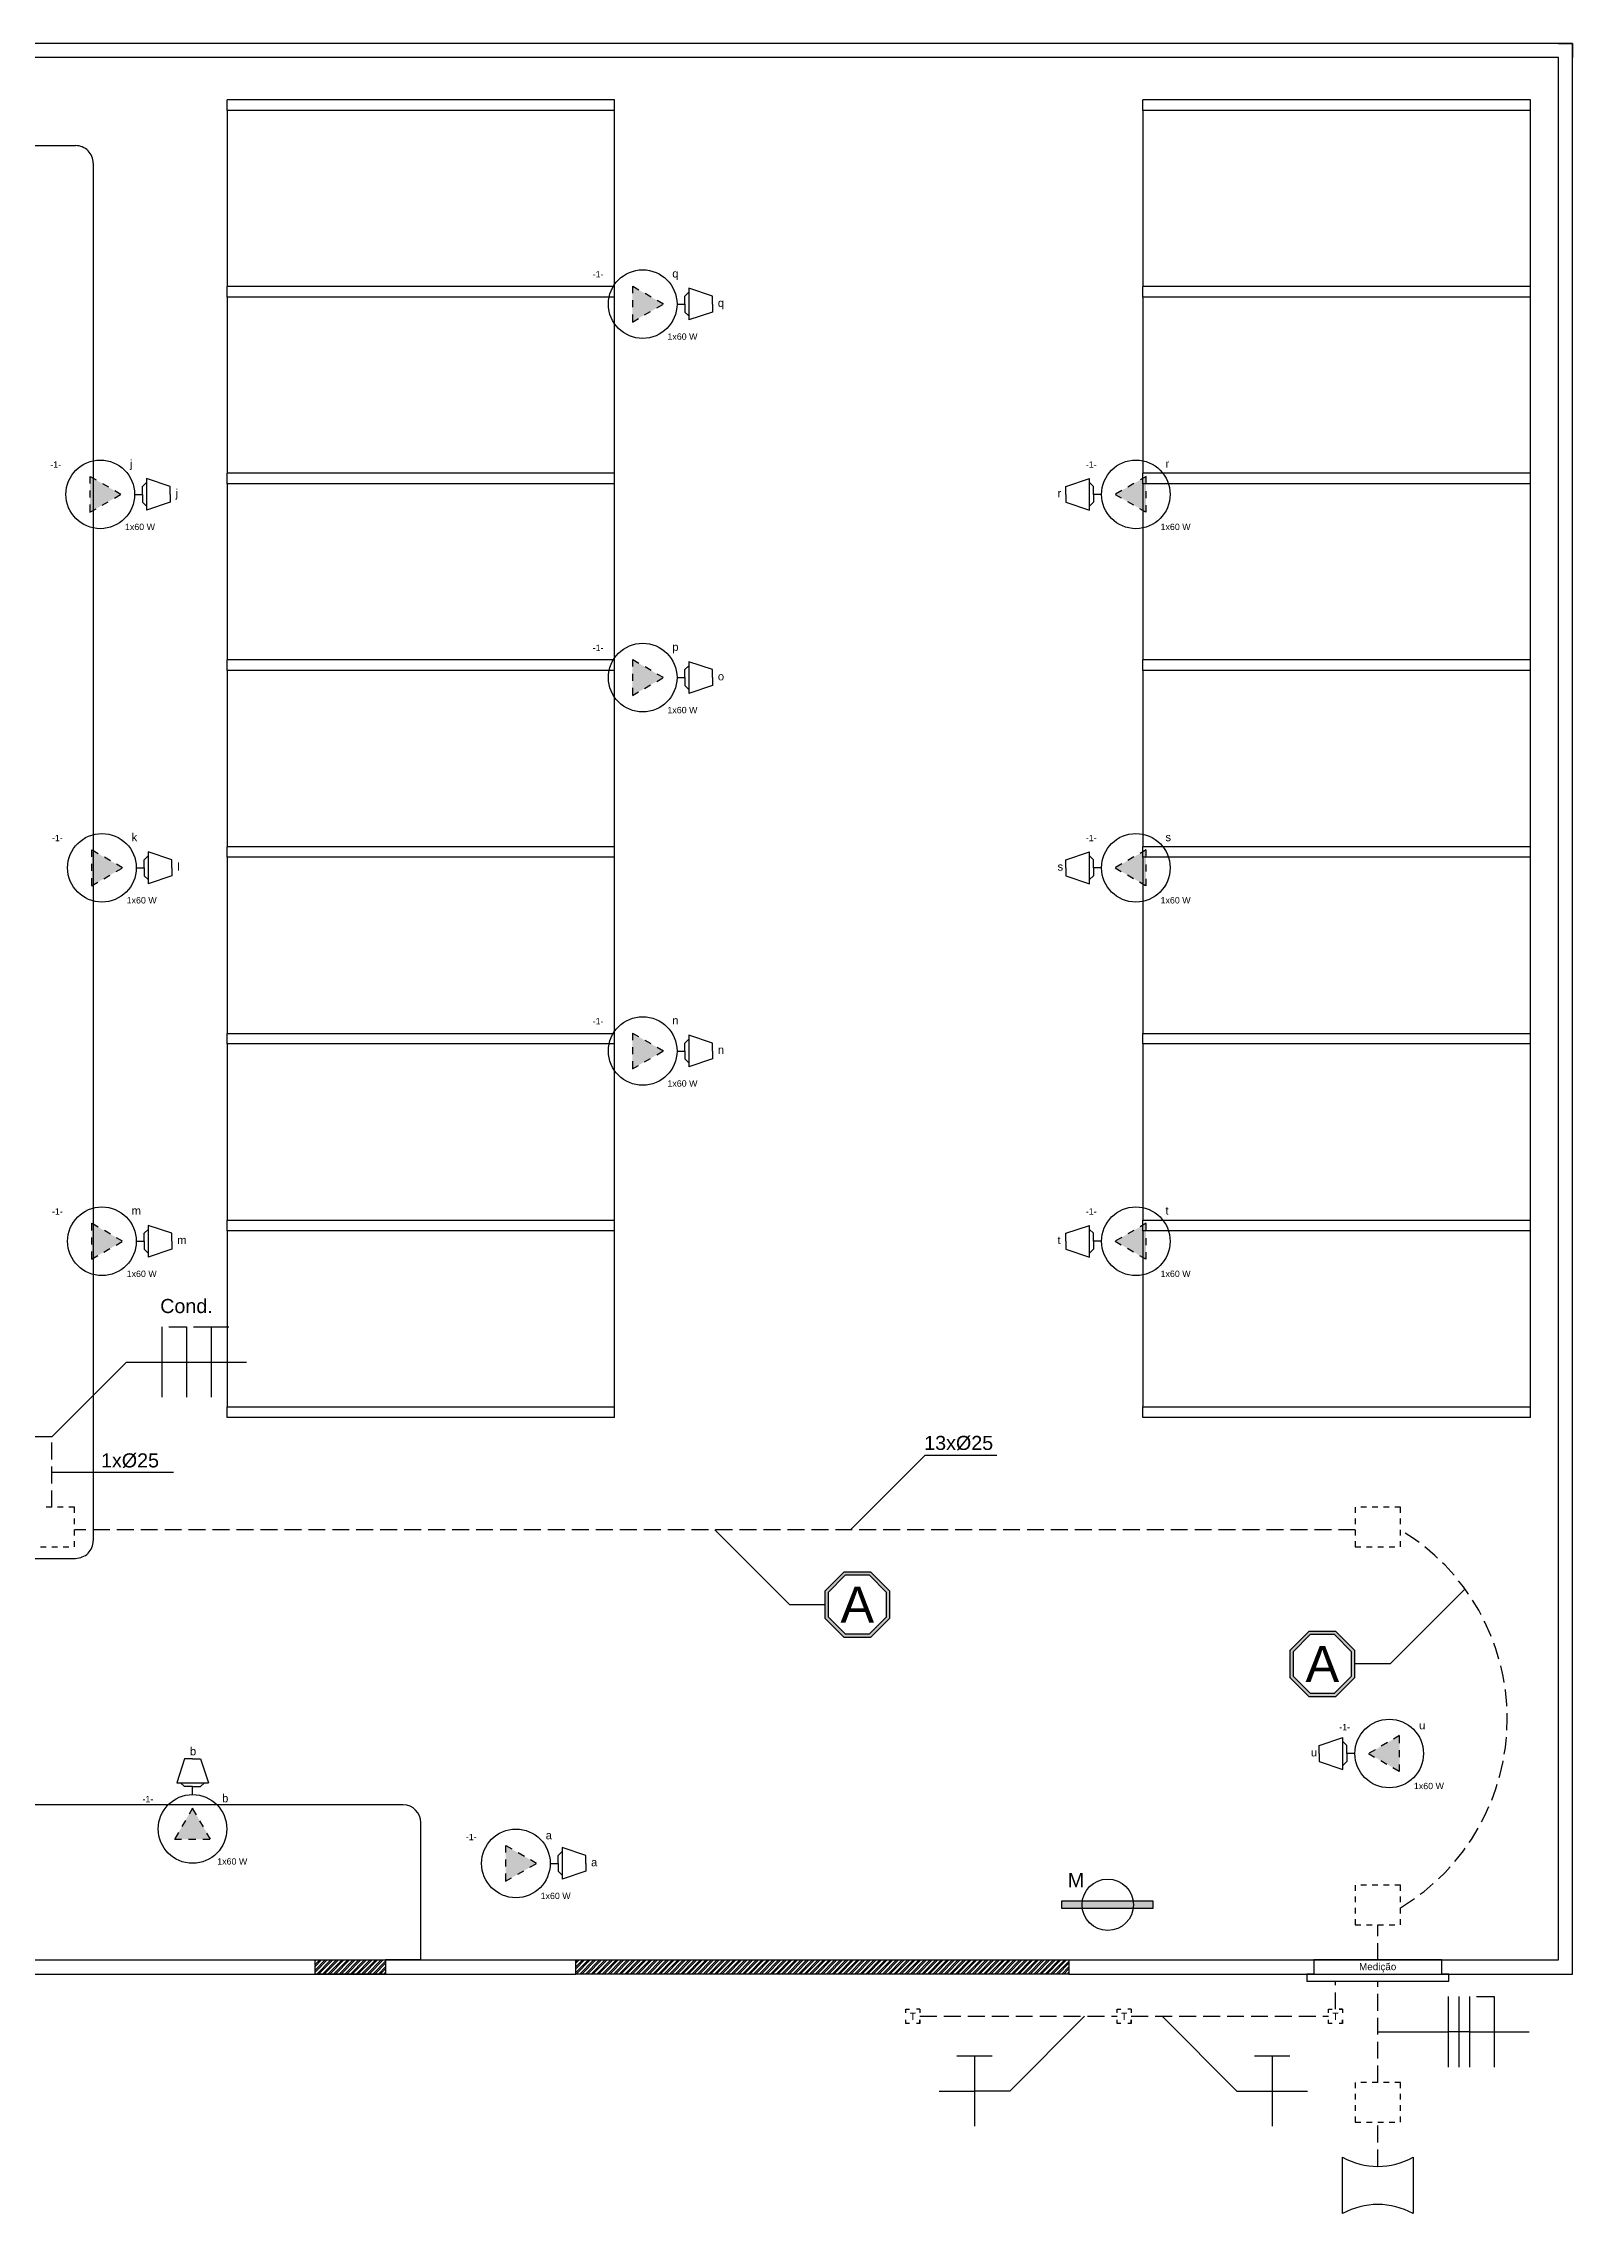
# Model space of a CAD drawing. Header units: millimetres. Extents: x 0.1 to 99.4, y -4.1 to 27.4.
# Drawn here: x 19.85 to 41.56, y -3.45 to 27.35 of the extents above; entities that cross this region are included whole.
import ezdxf
from ezdxf.enums import TextEntityAlignment as Align

# ---------------------------------------------------------------- set-up
doc = ezdxf.new("R2010")
doc.units = ezdxf.units.MM
doc.header["$LTSCALE"] = 0.2
for name, pattern in [('ACAD_ISO02W100', [15, 12, -3]), ('CONTINU', [0]), ('DASH2', [0.75, 0.5, -0.25]), ('JIS_02_0.7', [1.35, 0.75, -0.6])]:
    doc.linetypes.add(name, pattern=pattern)
doc.layers.add('Circuitos_AreaExterna', color=7, linetype='Continuous', true_color=0x000000)
for name, color, linetype in [('Eletrodutos_AreaExterna', 172, 'Continuous'), ('Eletrodutos_MediçãoEntrada', 6, 'JIS_02_0.7'), ('Predio_AreaExterna', 255, 'Continuous'), ('Simbolos_AreaExterna', 1, 'DASH2')]:
    doc.layers.add(name, color=color, linetype=linetype)
doc.styles.add('Cota', font='arial.ttf')
doc.styles.get("Standard").update_dxf_attribs({"font": 'arial.ttf'})

msp = doc.modelspace()

# ---------------------------------------------------------------- hatches: boundary and pattern name
at = {"layer": 'Circuitos_AreaExterna', "ltscale": 0.1}
h = msp.add_hatch(color=1, dxfattribs=at)
h.dxf.hatch_style = 1
h.paths.add_polyline_path([(31.214, 5.659), (30.943, 5.388), (30.943, 5.005), (31.214, 4.735), (31.597, 4.735), (31.867, 5.005), (31.867, 5.388), (31.597, 5.659)])
h.paths.add_polyline_path([(31.233, 4.781), (31.578, 4.781), (31.821, 5.025), (31.821, 5.369), (31.578, 5.613), (31.233, 5.613), (30.99, 5.369), (30.99, 5.025)], flags=16)
h.paths.add_polyline_path([(31.038, 4.813), (31.773, 4.813), (31.773, 5.581), (31.038, 5.581)], flags=24)
h = msp.add_hatch(color=1, dxfattribs=at)
h.dxf.hatch_style = 1
h.paths.add_polyline_path([(37.815, 4.816), (37.545, 4.545), (37.545, 4.163), (37.815, 3.892), (38.198, 3.892), (38.468, 4.163), (38.468, 4.545), (38.198, 4.816)])
h.paths.add_polyline_path([(37.834, 3.938), (38.179, 3.938), (38.422, 4.182), (38.422, 4.526), (38.179, 4.77), (37.834, 4.77), (37.591, 4.526), (37.591, 4.182)], flags=16)
h.paths.add_polyline_path([(37.639, 3.97), (38.374, 3.97), (38.374, 4.738), (37.639, 4.738)], flags=24)
at = {"layer": 'Predio_AreaExterna'}
h = msp.add_hatch(dxfattribs=at)
h.set_pattern_fill('ANSI32', color=256, scale=0.15)
h.set_pattern_definition([(45, (-179717.061365, -9195968.385664), (-0.03977475644174, 0.03977475644174), []), (45, (-179717.03485, -9195968.385664), (-0.03977475644174, 0.03977475644174), [])])
h.paths.add_polyline_path([(24.709, 0.153), (23.708, 0.153), (23.708, -0.047), (24.709, -0.047)])
h = msp.add_hatch(dxfattribs=at)
h.set_pattern_fill('ANSI32', color=256, scale=0.15)
h.set_pattern_definition([(45, (-179717.861365, -9195968.38567), (-0.03977475644174, 0.03977475644174), []), (45, (-179717.83485, -9195968.38567), (-0.03977475644174, 0.03977475644174), [])])
h.paths.add_polyline_path([(27.409, 0.153), (27.409, -0.047), (34.409, -0.047), (34.409, 0.153)])
at = {"layer": 'Simbolos_AreaExterna'}
h = msp.add_hatch(color=256, dxfattribs=at)
h.dxf.hatch_style = 1
h.paths.add_polyline_path([(28.652, 23.653), (28.212, 23.908), (28.212, 23.399)])
h = msp.add_hatch(color=256, dxfattribs=at)
h.dxf.hatch_style = 1
h.paths.add_polyline_path([(20.953, 20.953), (20.513, 21.208), (20.513, 20.699)])
h = msp.add_hatch(color=256, dxfattribs=at)
h.dxf.hatch_style = 1
h.paths.add_polyline_path([(35.065, 20.953), (35.505, 20.699), (35.505, 21.208)])
h = msp.add_hatch(color=256, dxfattribs=at)
h.dxf.hatch_style = 1
h.paths.add_polyline_path([(28.652, 18.353), (28.212, 18.608), (28.212, 18.099)])
h = msp.add_hatch(color=256, dxfattribs=at)
h.dxf.hatch_style = 1
h.paths.add_polyline_path([(20.977, 15.653), (20.537, 15.908), (20.537, 15.399)])
h = msp.add_hatch(color=256, dxfattribs=at)
h.dxf.hatch_style = 1
h.paths.add_polyline_path([(35.065, 15.653), (35.505, 15.399), (35.505, 15.908)])
h = msp.add_hatch(color=256, dxfattribs=at)
h.dxf.hatch_style = 1
h.paths.add_polyline_path([(28.652, 13.053), (28.212, 13.308), (28.212, 12.799)])
h = msp.add_hatch(color=256, dxfattribs=at)
h.dxf.hatch_style = 1
h.paths.add_polyline_path([(20.977, 10.353), (20.537, 10.608), (20.537, 10.099)])
h = msp.add_hatch(color=256, dxfattribs=at)
h.dxf.hatch_style = 1
h.paths.add_polyline_path([(35.065, 10.353), (35.505, 10.099), (35.505, 10.608)])
h = msp.add_hatch(color=256, dxfattribs=at)
h.dxf.hatch_style = 1
h.paths.add_polyline_path([(38.662, 3.083), (39.102, 2.829), (39.102, 3.338)])
h = msp.add_hatch(color=256, dxfattribs=at)
h.dxf.hatch_style = 1
h.paths.add_polyline_path([(21.969, 2.307), (21.714, 1.867), (22.223, 1.867)])
h = msp.add_hatch(color=256, dxfattribs=at)
h.dxf.hatch_style = 1
h.paths.add_polyline_path([(26.852, 1.523), (26.412, 1.778), (26.412, 1.269)])
at = {"layer": 'Simbolos_AreaExterna', "linetype": 'CONTINU'}
h = msp.add_hatch(color=256, dxfattribs=at)
h.dxf.hatch_style = 1
h.paths.add_polyline_path([(35.606, 0.886), (35.606, 0.986), (35.321, 0.986, -0.034339), (35.325, 0.936, -0.034339), (35.321, 0.886)])
h.paths.add_polyline_path([(35.321, 0.886, 0.034339), (35.325, 0.936, 0.034339), (35.321, 0.986), (34.598, 0.986, 0.034339), (34.594, 0.936, 0.034339), (34.598, 0.886), (34.96, 0.886)])
h.paths.add_polyline_path([(34.96, 0.886), (35.606, 0.886), (35.606, 0.986), (34.306, 0.986), (34.306, 0.886)])
h = msp.add_hatch(color=256, dxfattribs=at)
h.dxf.hatch_style = 1
h.paths.add_polyline_path([(34.598, 0.986, 0.034339), (34.594, 0.936, 0.034339), (34.598, 0.886), (34.96, 0.886), (35.321, 0.886, 0.034339), (35.325, 0.936, 0.034339), (35.321, 0.986)])
h.paths.add_polyline_path([(35.321, 0.986, -0.034339), (35.325, 0.936, -0.034339), (35.321, 0.886), (35.606, 0.886), (35.606, 0.986)])

# ---------------------------------------------------------------- linework, layer by layer
at = {"layer": 'Circuitos_AreaExterna', "ltscale": 0.1}
for p, q in [((21.533, 9.138), (21.533, 8.138)), ((22.233, 9.138), (22.483, 9.138)), ((19.972, 7.577), (21.033, 8.638)), ((21.033, 8.638), (21.533, 8.638)), ((21.533, 8.638), (21.883, 8.638)), ((21.883, 8.638), (22.233, 8.638)), ((22.233, 8.638), (22.733, 8.638)), ((31.308, 6.257), (32.368, 7.318)), ((32.368, 7.318), (33.386, 7.318)), ((19.972, 7.077), (21.7, 7.077)), ((29.383, 6.257), (30.443, 5.197)), ((40.029, 5.415), (38.968, 4.354)), ((30.443, 5.197), (30.943, 5.197)), ((38.968, 4.354), (38.468, 4.354)), ((39.794, -0.367), (39.794, -1.367)), ((39.944, -0.367), (39.944, -1.367)), ((40.094, -0.367), (40.094, -1.367)), ((34.628, -0.647), (33.568, -1.707)), ((35.733, -0.647), (36.794, -1.707)), ((38.794, -0.867), (39.794, -0.867)), ((39.944, -0.867), (39.794, -0.867)), ((40.094, -0.867), (39.944, -0.867)), ((40.094, -0.867), (40.444, -0.867)), ((40.444, -0.867), (40.944, -0.867)), ((33.068, -1.207), (33.318, -1.207)), ((37.294, -1.207), (37.544, -1.207)), ((32.568, -1.707), (33.068, -1.707)), ((33.568, -1.707), (33.068, -1.707)), ((36.794, -1.707), (37.294, -1.707)), ((37.294, -1.707), (37.794, -1.707))]:
    msp.add_line(p, q, dxfattribs=at)
for points in [[(21.633, 9.138), (21.883, 9.138), (21.883, 8.138)], [(21.983, 9.138), (22.233, 9.138), (22.233, 8.138)], [(40.194, -0.367), (40.444, -0.367), (40.444, -1.367)], [(32.818, -1.207), (33.068, -1.207), (33.068, -2.207)], [(37.044, -1.207), (37.294, -1.207), (37.294, -2.207)]]:
    msp.add_lwpolyline(points, dxfattribs=at)
for points in [[(31.214, 4.735), (31.597, 4.735), (31.867, 5.005), (31.867, 5.388), (31.597, 5.659), (31.214, 5.659), (30.943, 5.388), (30.943, 5.005)], [(31.233, 4.781), (31.578, 4.781), (31.821, 5.025), (31.821, 5.369), (31.578, 5.613), (31.233, 5.613), (30.99, 5.369), (30.99, 5.025)], [(37.815, 3.892), (38.198, 3.892), (38.468, 4.163), (38.468, 4.545), (38.198, 4.816), (37.815, 4.816), (37.545, 4.545), (37.545, 4.163)], [(37.834, 3.938), (38.179, 3.938), (38.422, 4.182), (38.422, 4.526), (38.179, 4.77), (37.834, 4.77), (37.591, 4.526), (37.591, 4.182)]]:
    msp.add_lwpolyline(points, close=True, dxfattribs=at)
at = {"layer": 'Eletrodutos_MediçãoEntrada', "linetype": 'ACAD_ISO02W100', "ltscale": 0.1}
for p, q in [((19.972, 7.577), (11.733, 7.577)), ((19.972, 6.577), (19.972, 7.577)), ((38.474, 6.257), (20.292, 6.257)), ((38.794, 0.153), (38.794, 0.653)), ((38.194, -0.547), (38.194, -0.147)), ((38.794, -1.587), (38.794, -0.147)), ((32.294, -0.647), (35.094, -0.647)), ((35.294, -0.647), (38.094, -0.647)), ((38.794, -2.776), (38.794, -2.147))]:
    msp.add_line(p, q, dxfattribs=at)
msp.add_arc((37.501, 3.575), 3.13, 301.0245, 58.9755, dxfattribs=at)
at = {"layer": 'Predio_AreaExterna'}
for p, q in [((41.359, 27.353), (41.559, 27.353)), ((41.559, 27.353), (41.559, 27.153)), ((22.459, 26.403), (22.459, 26.553)), ((27.959, 26.553), (22.459, 26.553)), ((27.959, 26.403), (27.959, 26.553)), ((35.459, 26.403), (35.459, 26.553)), ((40.959, 26.553), (35.459, 26.553)), ((40.959, 26.403), (40.959, 26.553)), ((22.459, 26.403), (22.459, 23.903)), ((27.959, 26.403), (22.459, 26.403)), ((27.959, 23.903), (27.959, 26.403)), ((35.459, 26.403), (35.459, 23.903)), ((40.959, 26.403), (35.459, 26.403)), ((40.959, 23.903), (40.959, 26.403)), ((0.259, 25.903), (20.309, 25.903)), ((22.459, 23.753), (22.459, 23.903)), ((27.959, 23.903), (22.459, 23.903)), ((22.459, 23.753), (22.459, 21.253)), ((27.959, 23.753), (22.459, 23.753)), ((27.959, 23.753), (27.959, 23.903)), ((27.959, 21.253), (27.959, 23.753)), ((35.459, 23.753), (35.459, 23.903)), ((40.959, 23.903), (35.459, 23.903)), ((35.459, 23.753), (35.459, 21.253)), ((40.959, 23.753), (35.459, 23.753)), ((40.959, 23.753), (40.959, 23.903)), ((40.959, 21.253), (40.959, 23.753)), ((22.459, 21.103), (22.459, 21.253)), ((27.959, 21.253), (22.459, 21.253)), ((27.959, 21.103), (27.959, 21.253)), ((35.459, 21.103), (35.459, 21.253)), ((40.959, 21.253), (35.459, 21.253)), ((40.959, 21.103), (40.959, 21.253)), ((22.459, 21.103), (22.459, 18.603)), ((27.959, 21.103), (22.459, 21.103)), ((27.959, 18.603), (27.959, 21.103)), ((35.459, 21.103), (35.459, 18.603)), ((40.959, 21.103), (35.459, 21.103)), ((40.959, 18.603), (40.959, 21.103)), ((22.459, 18.453), (22.459, 18.603)), ((27.959, 18.603), (22.459, 18.603)), ((27.959, 18.453), (27.959, 18.603)), ((35.459, 18.453), (35.459, 18.603)), ((40.959, 18.603), (35.459, 18.603)), ((40.959, 18.453), (40.959, 18.603)), ((22.459, 18.453), (22.459, 15.953)), ((27.959, 18.453), (22.459, 18.453)), ((27.959, 15.953), (27.959, 18.453)), ((35.459, 18.453), (35.459, 15.953)), ((40.959, 18.453), (35.459, 18.453)), ((40.959, 15.953), (40.959, 18.453)), ((22.459, 15.803), (22.459, 15.953)), ((27.959, 15.953), (22.459, 15.953)), ((22.459, 15.803), (22.459, 13.303)), ((27.959, 15.803), (22.459, 15.803)), ((27.959, 15.803), (27.959, 15.953)), ((27.959, 13.303), (27.959, 15.803)), ((35.459, 15.803), (35.459, 15.953)), ((40.959, 15.953), (35.459, 15.953)), ((35.459, 15.803), (35.459, 13.303)), ((40.959, 15.803), (35.459, 15.803)), ((40.959, 15.803), (40.959, 15.953)), ((40.959, 13.303), (40.959, 15.803)), ((22.459, 13.303), (27.959, 13.303)), ((22.459, 13.153), (22.459, 13.303)), ((27.959, 13.153), (27.959, 13.303)), ((35.459, 13.303), (40.959, 13.303)), ((35.459, 13.153), (35.459, 13.303)), ((40.959, 13.153), (40.959, 13.303)), ((27.959, 13.153), (22.459, 13.153)), ((22.459, 13.153), (22.459, 10.653)), ((27.959, 10.653), (27.959, 13.153)), ((40.959, 13.153), (35.459, 13.153)), ((35.459, 13.153), (35.459, 10.653)), ((40.959, 10.653), (40.959, 13.153)), ((22.459, 10.653), (27.959, 10.653)), ((22.459, 10.503), (22.459, 10.653)), ((27.959, 10.503), (22.459, 10.503)), ((22.459, 10.503), (22.459, 8.003)), ((27.959, 10.503), (27.959, 10.653)), ((27.959, 8.003), (27.959, 10.503)), ((35.459, 10.653), (40.959, 10.653)), ((35.459, 10.503), (35.459, 10.653)), ((40.959, 10.503), (35.459, 10.503)), ((35.459, 10.503), (35.459, 8.003)), ((40.959, 10.503), (40.959, 10.653)), ((40.959, 8.003), (40.959, 10.503)), ((22.459, 8.003), (27.959, 8.003)), ((22.459, 7.853), (22.459, 8.003)), ((27.959, 7.853), (22.459, 7.853)), ((27.959, 7.853), (27.959, 8.003)), ((35.459, 8.003), (40.959, 8.003)), ((35.459, 7.853), (35.459, 8.003)), ((40.959, 7.853), (35.459, 7.853)), ((40.959, 7.853), (40.959, 8.003)), ((25.209, 0.153), (25.209, 2.103)), ((25.209, 0.153), (24.709, 0.153))]:
    msp.add_line(p, q, dxfattribs=at)
at = {"layer": 'Predio_AreaExterna', "linetype": 'CONTINU'}
msp.add_line((20.559, 25.653), (20.559, 6.103), dxfattribs=at)
at = {"layer": 'Predio_AreaExterna'}
for points in [[(34.409, -0.047), (41.559, -0.047), (41.559, 27.353), (0.059, 27.353), (0.059, -0.047), (27.409, -0.047)], [(34.409, 0.153), (41.359, 0.153), (41.359, 27.153), (0.259, 27.153), (0.259, 0.153), (27.409, 0.153)], [(2.709, 5.853), (20.309, 5.853)], [(24.959, 2.353), (20.559, 2.353), (2.709, 2.353)], [(27.409, 0.153), (34.409, 0.153), (34.409, -0.047), (27.409, -0.047), (27.409, 0.153)]]:
    msp.add_lwpolyline(points, dxfattribs=at)
msp.add_lwpolyline([(23.708, 0.153), (24.709, 0.153), (24.709, -0.047), (23.708, -0.047)], close=True, dxfattribs=at)
for centre, end in [((20.309, 25.653), 90.0079), ((24.959, 2.103), 90)]:
    msp.add_arc(centre, 0.25, 0, end, dxfattribs=at)
at = {"layer": 'Predio_AreaExterna', "linetype": 'CONTINU'}
msp.add_arc((20.309, 6.103), 0.25, 269.9901, 0, dxfattribs=at)
at = {"layer": 'Simbolos_AreaExterna', "linetype": 'CONTINU'}
for p, q in [((28.958, 23.766), (29.014, 23.822)), ((28.958, 23.653), (28.958, 23.766)), ((29.014, 23.878), (29.014, 23.428)), ((29.352, 23.766), (29.014, 23.878)), ((29.352, 23.653), (29.352, 23.766)), ((28.846, 23.653), (28.958, 23.653)), ((28.958, 23.653), (28.958, 23.541)), ((28.958, 23.541), (29.014, 23.485)), ((29.352, 23.541), (29.014, 23.428)), ((29.352, 23.653), (29.352, 23.541)), ((21.146, 20.953), (21.259, 20.953)), ((21.259, 21.066), (21.315, 21.122)), ((21.259, 20.953), (21.259, 21.066)), ((21.259, 20.953), (21.259, 20.841)), ((21.315, 21.178), (21.315, 20.728)), ((21.653, 21.066), (21.315, 21.178)), ((21.653, 20.953), (21.653, 21.066)), ((21.653, 20.953), (21.653, 20.841)), ((34.365, 21.066), (34.703, 21.178)), ((34.365, 20.953), (34.365, 21.066)), ((34.365, 20.953), (34.365, 20.841)), ((34.703, 20.728), (34.703, 21.178)), ((34.759, 21.066), (34.703, 21.122)), ((34.759, 20.953), (34.759, 21.066)), ((34.872, 20.953), (34.759, 20.953)), ((34.759, 20.953), (34.759, 20.841)), ((21.259, 20.841), (21.315, 20.785)), ((21.653, 20.841), (21.315, 20.728)), ((34.365, 20.841), (34.703, 20.728)), ((34.759, 20.841), (34.703, 20.785)), ((28.958, 18.466), (29.014, 18.522)), ((29.014, 18.578), (29.014, 18.128)), ((29.352, 18.466), (29.014, 18.578)), ((28.846, 18.353), (28.958, 18.353)), ((28.958, 18.353), (28.958, 18.466)), ((28.958, 18.353), (28.958, 18.241)), ((28.958, 18.241), (29.014, 18.185)), ((29.352, 18.241), (29.014, 18.128)), ((29.352, 18.353), (29.352, 18.466)), ((29.352, 18.353), (29.352, 18.241)), ((21.283, 15.766), (21.339, 15.822)), ((21.283, 15.653), (21.283, 15.766)), ((21.339, 15.878), (21.339, 15.428)), ((21.677, 15.766), (21.339, 15.878)), ((21.677, 15.653), (21.677, 15.766)), ((34.365, 15.766), (34.703, 15.878)), ((34.365, 15.653), (34.365, 15.766)), ((34.703, 15.428), (34.703, 15.878)), ((34.759, 15.766), (34.703, 15.822)), ((34.759, 15.653), (34.759, 15.766)), ((21.17, 15.653), (21.283, 15.653)), ((21.283, 15.653), (21.283, 15.541)), ((21.283, 15.541), (21.339, 15.485)), ((21.677, 15.541), (21.339, 15.428)), ((21.677, 15.653), (21.677, 15.541)), ((34.365, 15.653), (34.365, 15.541)), ((34.365, 15.541), (34.703, 15.428)), ((34.759, 15.541), (34.703, 15.485)), ((34.872, 15.653), (34.759, 15.653)), ((34.759, 15.653), (34.759, 15.541)), ((29.014, 13.278), (29.014, 12.828)), ((29.352, 13.166), (29.014, 13.278)), ((28.846, 13.053), (28.958, 13.053)), ((28.958, 13.166), (29.014, 13.222)), ((28.958, 13.053), (28.958, 13.166)), ((28.958, 13.053), (28.958, 12.941)), ((28.958, 12.941), (29.014, 12.885)), ((29.352, 12.941), (29.014, 12.828)), ((29.352, 13.053), (29.352, 13.166)), ((29.352, 13.053), (29.352, 12.941)), ((21.283, 10.466), (21.339, 10.522)), ((21.339, 10.578), (21.339, 10.128)), ((21.677, 10.466), (21.339, 10.578)), ((34.365, 10.466), (34.703, 10.578)), ((34.703, 10.128), (34.703, 10.578)), ((34.759, 10.466), (34.703, 10.522)), ((21.17, 10.353), (21.283, 10.353)), ((21.283, 10.353), (21.283, 10.466)), ((21.283, 10.353), (21.283, 10.241)), ((21.283, 10.241), (21.339, 10.185)), ((21.677, 10.241), (21.339, 10.128)), ((21.677, 10.353), (21.677, 10.466)), ((21.677, 10.353), (21.677, 10.241)), ((34.365, 10.353), (34.365, 10.466)), ((34.365, 10.353), (34.365, 10.241)), ((34.365, 10.241), (34.703, 10.128)), ((34.759, 10.241), (34.703, 10.185)), ((34.759, 10.353), (34.759, 10.466)), ((34.872, 10.353), (34.759, 10.353)), ((34.759, 10.353), (34.759, 10.241)), ((37.962, 3.196), (38.299, 3.308)), ((37.962, 3.083), (37.962, 3.196)), ((37.962, 3.083), (37.962, 2.971)), ((38.299, 2.858), (38.299, 3.308)), ((38.356, 3.196), (38.299, 3.252)), ((38.356, 3.083), (38.356, 3.196)), ((38.468, 3.083), (38.356, 3.083)), ((38.356, 3.083), (38.356, 2.971)), ((21.856, 3.007), (21.744, 2.669)), ((21.969, 3.007), (21.856, 3.007)), ((21.969, 3.007), (22.081, 3.007)), ((22.081, 3.007), (22.194, 2.669)), ((37.962, 2.971), (38.299, 2.858)), ((38.356, 2.971), (38.299, 2.915)), ((21.744, 2.669), (22.194, 2.669)), ((21.856, 2.613), (21.8, 2.669)), ((21.969, 2.613), (21.856, 2.613)), ((21.969, 2.5), (21.969, 2.613)), ((21.969, 2.613), (22.081, 2.613)), ((22.081, 2.613), (22.137, 2.669)), ((27.158, 1.636), (27.214, 1.692)), ((27.158, 1.523), (27.158, 1.636)), ((27.214, 1.748), (27.214, 1.298)), ((27.552, 1.636), (27.214, 1.748)), ((27.552, 1.523), (27.552, 1.636)), ((27.046, 1.523), (27.158, 1.523)), ((27.158, 1.523), (27.158, 1.411)), ((27.158, 1.411), (27.214, 1.355)), ((27.552, 1.411), (27.214, 1.298)), ((27.552, 1.523), (27.552, 1.411)), ((37.884, 0.153), (37.884, -0.047)), ((39.704, 0.153), (37.884, 0.153)), ((39.704, -0.047), (39.704, 0.153)), ((37.884, -0.047), (37.784, -0.047)), ((37.784, -0.047), (37.784, -0.147)), ((37.784, -0.147), (39.804, -0.147)), ((37.884, -0.047), (39.704, -0.047)), ((39.804, -0.047), (39.704, -0.047)), ((39.804, -0.147), (39.804, -0.047)), ((32.094, -0.547), (32.144, -0.547)), ((32.294, -0.547), (32.244, -0.547)), ((32.294, -0.547), (32.294, -0.597)), ((35.094, -0.547), (35.144, -0.547)), ((35.294, -0.547), (35.244, -0.547)), ((35.294, -0.547), (35.294, -0.597)), ((38.094, -0.547), (38.144, -0.547)), ((38.294, -0.547), (38.244, -0.547)), ((38.294, -0.547), (38.294, -0.597)), ((32.294, -0.747), (32.294, -0.697)), ((35.294, -0.747), (35.294, -0.697)), ((38.294, -0.747), (38.294, -0.697))]:
    msp.add_line(p, q, dxfattribs=at)
at = {"layer": 'Simbolos_AreaExterna', "linetype": 'DASH2'}
for p, q in [((19.972, 6.577), (19.892, 6.577)), ((20.132, 6.577), (20.052, 6.577)), ((20.292, 6.577), (20.212, 6.577)), ((20.292, 6.497), (20.292, 6.577)), ((38.474, 6.577), (38.474, 6.497)), ((38.634, 6.577), (38.554, 6.577)), ((38.794, 6.577), (38.714, 6.577)), ((38.954, 6.577), (38.874, 6.577)), ((39.114, 6.577), (39.034, 6.577)), ((39.114, 6.497), (39.114, 6.577)), ((20.292, 6.337), (20.292, 6.417)), ((20.292, 6.177), (20.292, 6.257)), ((38.474, 6.417), (38.474, 6.337)), ((38.474, 6.257), (38.474, 6.177)), ((39.114, 6.337), (39.114, 6.417)), ((39.114, 6.177), (39.114, 6.257)), ((19.812, 6.017), (19.892, 6.017)), ((19.972, 6.017), (20.052, 6.017)), ((20.132, 6.017), (20.212, 6.017)), ((20.292, 6.017), (20.292, 6.097)), ((38.474, 6.097), (38.474, 6.017)), ((38.474, 6.017), (38.554, 6.017)), ((38.634, 6.017), (38.714, 6.017)), ((38.794, 6.017), (38.874, 6.017)), ((38.954, 6.017), (39.034, 6.017)), ((39.114, 6.017), (39.114, 6.097)), ((38.474, 1.213), (38.474, 1.133)), ((38.474, 1.053), (38.474, 0.973)), ((38.634, 1.213), (38.554, 1.213)), ((38.794, 1.213), (38.714, 1.213)), ((38.954, 1.213), (38.874, 1.213)), ((39.114, 1.213), (39.034, 1.213)), ((39.114, 1.133), (39.114, 1.213)), ((39.114, 0.973), (39.114, 1.053)), ((38.474, 0.893), (38.474, 0.813)), ((38.474, 0.733), (38.474, 0.653)), ((38.474, 0.653), (38.554, 0.653)), ((38.634, 0.653), (38.714, 0.653)), ((38.794, 0.653), (38.874, 0.653)), ((38.954, 0.653), (39.034, 0.653)), ((39.114, 0.813), (39.114, 0.893)), ((39.114, 0.653), (39.114, 0.733)), ((38.474, -1.587), (38.474, -1.667)), ((38.474, -1.747), (38.474, -1.827)), ((38.634, -1.587), (38.554, -1.587)), ((38.794, -1.587), (38.714, -1.587)), ((38.954, -1.587), (38.874, -1.587)), ((39.114, -1.587), (39.034, -1.587)), ((39.114, -1.667), (39.114, -1.587)), ((39.114, -1.827), (39.114, -1.747)), ((38.474, -1.907), (38.474, -1.987)), ((38.474, -2.067), (38.474, -2.147)), ((38.474, -2.147), (38.554, -2.147)), ((38.634, -2.147), (38.714, -2.147)), ((38.794, -2.147), (38.874, -2.147)), ((38.954, -2.147), (39.034, -2.147)), ((39.114, -1.987), (39.114, -1.907)), ((39.114, -2.147), (39.114, -2.067))]:
    msp.add_line(p, q, dxfattribs=at)
at = {"layer": 'Simbolos_AreaExterna'}
for p, q in [((19.972, 6.577), (19.892, 6.577)), ((20.132, 6.577), (20.052, 6.577)), ((20.292, 6.577), (20.212, 6.577)), ((20.292, 6.497), (20.292, 6.577)), ((38.634, 6.577), (38.554, 6.577)), ((38.794, 6.577), (38.714, 6.577)), ((38.954, 6.577), (38.874, 6.577)), ((39.114, 6.577), (39.034, 6.577)), ((39.114, 6.497), (39.114, 6.577)), ((20.292, 6.337), (20.292, 6.417)), ((20.292, 6.177), (20.292, 6.257)), ((39.114, 6.337), (39.114, 6.417)), ((39.114, 6.177), (39.114, 6.257)), ((20.292, 6.017), (20.292, 6.097)), ((20.292, 6.017), (20.292, 6.097)), ((39.114, 6.017), (39.114, 6.097)), ((39.114, 6.017), (39.114, 6.097)), ((38.634, 1.213), (38.554, 1.213)), ((38.794, 1.213), (38.714, 1.213)), ((38.954, 1.213), (38.874, 1.213)), ((39.114, 1.213), (39.034, 1.213)), ((39.114, 1.133), (39.114, 1.213)), ((39.114, 0.973), (39.114, 1.053)), ((39.114, 0.813), (39.114, 0.893)), ((39.114, 0.653), (39.114, 0.733)), ((39.114, 0.653), (39.114, 0.733)), ((32.094, -0.597), (32.094, -0.547)), ((35.094, -0.597), (35.094, -0.547)), ((38.094, -0.597), (38.094, -0.547)), ((38.244, -0.547), (38.294, -0.547)), ((38.294, -0.547), (38.294, -0.597)), ((32.094, -0.747), (32.094, -0.697)), ((32.144, -0.747), (32.094, -0.747)), ((32.294, -0.747), (32.244, -0.747)), ((32.294, -0.697), (32.294, -0.747)), ((35.094, -0.747), (35.094, -0.697)), ((35.144, -0.747), (35.094, -0.747)), ((35.294, -0.747), (35.244, -0.747)), ((35.294, -0.697), (35.294, -0.747)), ((38.094, -0.747), (38.094, -0.697)), ((38.144, -0.747), (38.094, -0.747)), ((38.294, -0.747), (38.244, -0.747)), ((38.294, -0.697), (38.294, -0.747)), ((38.634, -1.587), (38.554, -1.587)), ((38.794, -1.587), (38.714, -1.587)), ((38.954, -1.587), (38.874, -1.587)), ((39.114, -1.587), (39.034, -1.587)), ((39.114, -1.667), (39.114, -1.587)), ((39.114, -1.827), (39.114, -1.747)), ((39.114, -1.987), (39.114, -1.907)), ((39.114, -2.147), (39.114, -2.067)), ((39.114, -2.147), (39.114, -2.067))]:
    msp.add_line(p, q, dxfattribs=at)
for points in [[(28.652, 23.653), (28.212, 23.908), (28.212, 23.399)], [(20.953, 20.953), (20.513, 21.208), (20.513, 20.699)], [(35.065, 20.953), (35.505, 20.699), (35.505, 21.208)], [(28.652, 18.353), (28.212, 18.608), (28.212, 18.099)], [(20.977, 15.653), (20.537, 15.908), (20.537, 15.399)], [(35.065, 15.653), (35.505, 15.399), (35.505, 15.908)], [(28.652, 13.053), (28.212, 13.308), (28.212, 12.799)], [(20.977, 10.353), (20.537, 10.608), (20.537, 10.099)], [(35.065, 10.353), (35.505, 10.099), (35.505, 10.608)], [(38.662, 3.083), (39.102, 2.829), (39.102, 3.338)], [(21.969, 2.307), (21.714, 1.867), (22.223, 1.867)], [(26.852, 1.523), (26.412, 1.778), (26.412, 1.269)]]:
    msp.add_lwpolyline(points, close=True, dxfattribs=at)
at = {"layer": 'Simbolos_AreaExterna', "linetype": 'CONTINU'}
msp.add_lwpolyline([(34.306, 0.886), (34.96, 0.886), (35.606, 0.886), (35.606, 0.986), (34.306, 0.986)], close=True, dxfattribs=at)
msp.add_lwpolyline([(38.294, -2.647, 0.258588), (39.294, -2.647), (39.294, -3.447, 0.258588), (38.294, -3.447)], format="xyb", close=True, dxfattribs=at)
for centre, radius in [((28.359, 23.653), 0.487), ((20.659, 20.953), 0.487), ((35.359, 20.953), 0.487), ((28.359, 18.353), 0.487), ((20.683, 15.653), 0.487), ((35.359, 15.653), 0.487), ((28.359, 13.053), 0.487), ((20.683, 10.353), 0.487), ((35.359, 10.353), 0.487), ((38.955, 3.083), 0.487), ((21.969, 2.013), 0.487), ((26.559, 1.523), 0.487), ((34.96, 0.936), 0.365)]:
    msp.add_circle(centre, radius, dxfattribs=at)

# ---------------------------------------------------------------- texts
at = {"layer": 'Circuitos_AreaExterna', "ltscale": 0.1}
for s, height, p in [('Cond.', 0.2, (21.883, 9.438)), ('A', 0.512, (31.405, 5.197)), ('A', 0.512, (38.006, 4.354))]:
    msp.add_text(s, height=height, dxfattribs=at).set_placement(p, align=Align.MIDDLE)
at = {"layer": 'Eletrodutos_AreaExterna', "ltscale": 0.1}
for s, p in [('13xØ25', (32.355, 7.391)), ('1xØ25', (20.67, 7.143))]:
    msp.add_text(s, height=0.2, dxfattribs=at).set_placement(p)
at = {"layer": 'Simbolos_AreaExterna'}
for s, height, p in [('-1-', 0.09, (27.649, 24.031)), ('1x60 W', 0.09, (28.71, 23.147)), ('-1-', 0.09, (19.95, 21.331)), ('-1-', 0.09, (34.649, 21.331)), ('1x60 W', 0.09, (21.01, 20.447)), ('1x60 W', 0.09, (35.71, 20.447)), ('-1-', 0.09, (27.649, 18.731)), ('1x60 W', 0.09, (28.71, 17.847)), ('-1-', 0.09, (19.974, 16.031)), ('-1-', 0.09, (34.649, 16.031)), ('1x60 W', 0.09, (21.034, 15.147)), ('1x60 W', 0.09, (35.71, 15.147)), ('-1-', 0.09, (27.649, 13.431)), ('1x60 W', 0.09, (28.71, 12.547)), ('-1-', 0.09, (19.974, 10.731)), ('-1-', 0.09, (34.649, 10.731)), ('1x60 W', 0.09, (21.034, 9.847)), ('1x60 W', 0.09, (35.71, 9.847)), ('-1-', 0.09, (38.246, 3.413)), ('-1-', 0.09, (21.259, 2.391)), ('1x60 W', 0.09, (39.306, 2.577)), ('-1-', 0.09, (25.849, 1.853)), ('1x60 W', 0.09, (22.32, 1.507)), ('M', 0.201, (34.392, 1.186)), ('1x60 W', 0.09, (26.91, 1.017))]:
    msp.add_text(s, height=height, dxfattribs=at).set_placement(p)
at = {"layer": 'Simbolos_AreaExterna', "linetype": 'CONTINU', "style": 'Cota'}
msp.add_text('Medição', height=0.1, dxfattribs=at).set_placement((38.792, 0.008), align=Align.CENTER)
at = {"layer": 'Simbolos_AreaExterna', "linetype": 'CONTINU'}
for p in [(32.194, -0.647), (35.194, -0.647), (38.194, -0.647)]:
    msp.add_text('T', height=0.1, dxfattribs=at).set_placement(p, align=Align.MIDDLE)
at = {"layer": 'Simbolos_AreaExterna', "char_height": 0.114, "attachment_point": 1}
for s, width, insert in [('q', 0.03785, (28.779, 24.145)), ('q', 0.11354, (29.426, 23.727)), ('j', 0.03785, (21.08, 21.445)), ('r', 0.03785, (35.779, 21.445)), ('j', 0.11354, (21.727, 21.027)), ('r', 0.11354, (34.247, 21.026)), ('p', 0.03785, (28.779, 18.845)), ('o', 0.11354, (29.426, 18.427)), ('k', 0.03785, (21.104, 16.145)), ('s', 0.03785, (35.779, 16.145)), ('l', 0.11354, (21.751, 15.727)), ('s', 0.11354, (34.247, 15.727)), ('n', 0.03785, (28.779, 13.545)), ('n', 0.11354, (29.426, 13.127)), ('m', 0.03785, (21.104, 10.845)), ('t', 0.03785, (35.779, 10.845)), ('m', 0.11354, (21.751, 10.427)), ('t', 0.11354, (34.247, 10.427)), ('u', 0.03785, (39.379, 3.54)), ('b', 0.11354, (21.932, 3.172)), ('u', 0.11354, (37.843, 3.156)), ('b', 0.03785, (22.389, 2.505)), ('a', 0.03785, (26.982, 1.98)), ('a', 0.11354, (27.626, 1.597))]:
    msp.add_mtext_dynamic_manual_height_columns(s, width=width, gutter_width=1, heights=[0], dxfattribs=dict(at, insert=insert))

doc.saveas('drawing.dxf')
